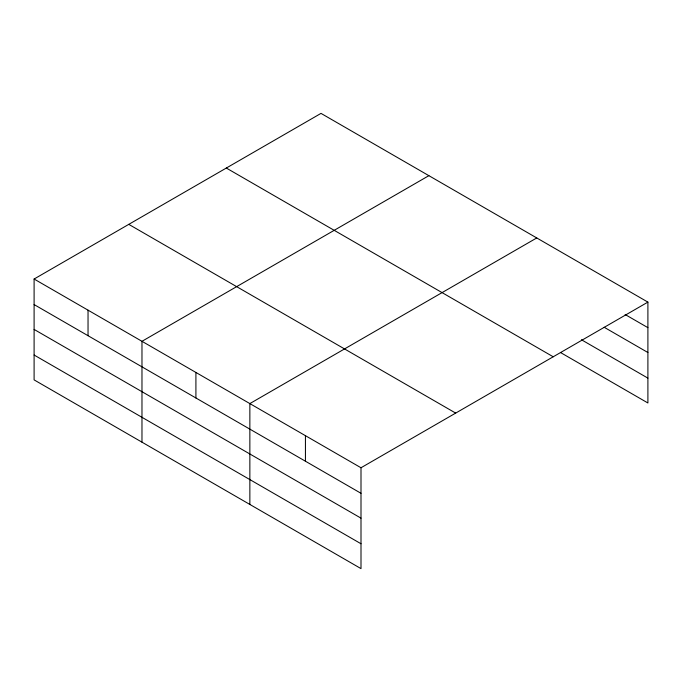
<?xml version="1.0" encoding="UTF-8"?>
<svg xmlns="http://www.w3.org/2000/svg" width="682" height="682" viewBox="0 0 682 682"><rect width="100%" height="100%" fill="white"/><g stroke="black" fill="none" stroke-linecap="round" stroke-linejoin="round"><path stroke-width="1.02" d="M34.1 279.023L361 467.758L361 568.618L34.1 379.883L34.1 279.023L321 113.383L647.9 302.117L647.9 402.977L560.442 352.483M428.876 175.666L141.975 341.307L141.975 442.166M536.751 237.95L249.859 403.591L249.859 504.441M361 467.758L647.9 302.117M625.121 314.513L647.9 327.658M604.167 327.266L647.9 352.517M581.396 339.721L647.9 378.126M226.322 168.045L553.221 356.78M128.779 224.361L455.678 413.096M34.1 304.564L361 493.299M34.1 329.415L361 518.149M34.1 355.024L361 543.759M305.434 435.67L305.434 461.211M195.913 372.449L195.913 397.99M88.038 310.165L88.038 335.706"/></g></svg>
